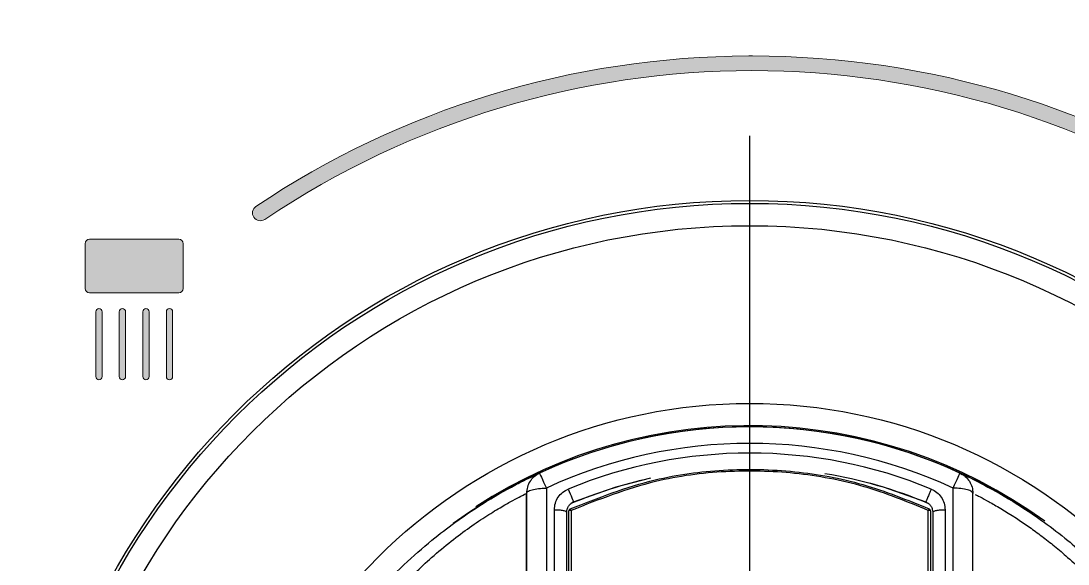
# Model space of a CAD drawing. Extents: x 14808 to 20058, y -13198 to -11680.
# Drawn here: x 19534.85 to 19558.31, y -12276.57 to -12264.4 of the extents above; entities that cross this region are included whole.
import ezdxf

# ---------------------------------------------------------------- set-up
doc = ezdxf.new("R2010")
doc.units = 0
doc.header["$LTSCALE"] = 7
doc.header["$MEASUREMENT"] = 0
for name, color, linetype in [('D', 2, 'CONTINUOUS'), ('DWG', 7, 'CONTINUOUS'), ('Layer 5', 7, 'CONTINUOUS'), ('전환', 7, 'CONTINUOUS')]:
    doc.layers.add(name, color=color, linetype=linetype)

# ---------------------------------------------------------------- blocks, each defined once
blk = doc.blocks.new('block 1418')
at = {"layer": '전환', "true_color": 0x8a8a8d}
h = blk.add_hatch(color=252, dxfattribs=at)
h.dxf.hatch_style = 2
edge = h.paths.add_edge_path()
edge.add_spline(control_points=[(238.797, 165.108), (238.719, 165.108), (238.656, 165.171), (238.656, 165.249), (238.656, 165.249), (238.656, 168.157), (238.656, 168.157), (238.656, 168.235), (238.719, 168.298), (238.797, 168.298), (238.875, 168.298), (238.938, 168.235), (238.938, 168.157), (238.938, 168.157), (238.938, 165.249), (238.938, 165.249), (238.938, 165.171), (238.875, 165.108), (238.797, 165.108)], knot_values=[0, 0, 0, 0, 1, 1, 1, 2, 2, 2, 3, 3, 3, 4, 4, 4, 5, 5, 5, 6, 6, 6, 6], degree=3, periodic=0)
h = blk.add_hatch(color=252, dxfattribs=at)
h.dxf.hatch_style = 2
edge = h.paths.add_edge_path()
edge.add_spline(control_points=[(239.851, 165.108), (239.773, 165.108), (239.71, 165.171), (239.71, 165.249), (239.71, 165.249), (239.71, 168.157), (239.71, 168.157), (239.71, 168.235), (239.773, 168.298), (239.851, 168.298), (239.929, 168.298), (239.992, 168.235), (239.992, 168.157), (239.992, 168.157), (239.992, 165.249), (239.992, 165.249), (239.992, 165.171), (239.929, 165.108), (239.851, 165.108)], knot_values=[0, 0, 0, 0, 1, 1, 1, 2, 2, 2, 3, 3, 3, 4, 4, 4, 5, 5, 5, 6, 6, 6, 6], degree=3, periodic=0)
h = blk.add_hatch(color=252, dxfattribs=at)
h.dxf.hatch_style = 2
edge = h.paths.add_edge_path()
edge.add_spline(control_points=[(240.905, 165.108), (240.827, 165.108), (240.764, 165.171), (240.764, 165.249), (240.764, 165.249), (240.764, 168.157), (240.764, 168.157), (240.764, 168.235), (240.827, 168.298), (240.905, 168.298), (240.983, 168.298), (241.046, 168.235), (241.046, 168.157), (241.046, 168.157), (241.046, 165.249), (241.046, 165.249), (241.046, 165.171), (240.983, 165.108), (240.905, 165.108)], knot_values=[0, 0, 0, 0, 1, 1, 1, 2, 2, 2, 3, 3, 3, 4, 4, 4, 5, 5, 5, 6, 6, 6, 6], degree=3, periodic=0)
h = blk.add_hatch(color=252, dxfattribs=at)
h.dxf.hatch_style = 2
edge = h.paths.add_edge_path()
edge.add_spline(control_points=[(241.96, 165.108), (241.882, 165.108), (241.819, 165.171), (241.819, 165.249), (241.819, 165.249), (241.819, 168.157), (241.819, 168.157), (241.819, 168.235), (241.882, 168.298), (241.96, 168.298), (242.038, 168.298), (242.101, 168.235), (242.101, 168.157), (242.101, 168.157), (242.101, 165.249), (242.101, 165.249), (242.101, 165.171), (242.038, 165.108), (241.96, 165.108)], knot_values=[0, 0, 0, 0, 1, 1, 1, 2, 2, 2, 3, 3, 3, 4, 4, 4, 5, 5, 5, 6, 6, 6, 6], degree=3, periodic=0)
at = {"layer": '전환', "lineweight": 0}
for points in [[(238.797, 165.108), (238.719, 165.108), (238.656, 165.171), (238.656, 165.249), (238.656, 165.249), (238.656, 168.157), (238.656, 168.157), (238.656, 168.235), (238.719, 168.298), (238.797, 168.298), (238.875, 168.298), (238.938, 168.235), (238.938, 168.157), (238.938, 168.157), (238.938, 165.249), (238.938, 165.249), (238.938, 165.171), (238.875, 165.108), (238.797, 165.108)], [(239.851, 165.108), (239.773, 165.108), (239.71, 165.171), (239.71, 165.249), (239.71, 165.249), (239.71, 168.157), (239.71, 168.157), (239.71, 168.235), (239.773, 168.298), (239.851, 168.298), (239.929, 168.298), (239.992, 168.235), (239.992, 168.157), (239.992, 168.157), (239.992, 165.249), (239.992, 165.249), (239.992, 165.171), (239.929, 165.108), (239.851, 165.108)], [(240.905, 165.108), (240.827, 165.108), (240.764, 165.171), (240.764, 165.249), (240.764, 165.249), (240.764, 168.157), (240.764, 168.157), (240.764, 168.235), (240.827, 168.298), (240.905, 168.298), (240.983, 168.298), (241.046, 168.235), (241.046, 168.157), (241.046, 168.157), (241.046, 165.249), (241.046, 165.249), (241.046, 165.171), (240.983, 165.108), (240.905, 165.108)], [(241.96, 165.108), (241.882, 165.108), (241.819, 165.171), (241.819, 165.249), (241.819, 165.249), (241.819, 168.157), (241.819, 168.157), (241.819, 168.235), (241.882, 168.298), (241.96, 168.298), (242.038, 168.298), (242.101, 168.235), (242.101, 168.157), (242.101, 168.157), (242.101, 165.249), (242.101, 165.249), (242.101, 165.171), (242.038, 165.108), (241.96, 165.108)]]:
    blk.add_open_spline(points, degree=3, knots=[0, 0, 0, 0, 1, 1, 1, 2, 2, 2, 3, 3, 3, 4, 4, 4, 5, 5, 5, 6, 6, 6, 6], dxfattribs=at)
blk = doc.blocks.new('block 1417')
at = {"layer": '전환', "true_color": 0x8a8a8d}
h = blk.add_hatch(color=252, dxfattribs=at)
h.dxf.hatch_style = 2
edge = h.paths.add_edge_path()
edge.add_spline(control_points=[(242.577, 169.205), (242.577, 169.095), (242.487, 169.005), (242.376, 169.005), (242.376, 169.005), (238.38, 169.005), (238.38, 169.005), (238.27, 169.005), (238.18, 169.095), (238.18, 169.205), (238.18, 169.205), (238.18, 171.206), (238.18, 171.206), (238.18, 171.317), (238.27, 171.406), (238.38, 171.406), (238.38, 171.406), (242.376, 171.406), (242.376, 171.406), (242.487, 171.406), (242.577, 171.317), (242.577, 171.206), (242.577, 171.206), (242.577, 169.205), (242.577, 169.205)], knot_values=[0, 0, 0, 0, 1, 1, 1, 2, 2, 2, 3, 3, 3, 4, 4, 4, 5, 5, 5, 6, 6, 6, 7, 7, 7, 8, 8, 8, 8], degree=3, periodic=0)
at = {"layer": '전환', "lineweight": 0}
blk.add_open_spline([(242.577, 169.205), (242.577, 169.095), (242.487, 169.005), (242.376, 169.005), (242.376, 169.005), (238.38, 169.005), (238.38, 169.005), (238.27, 169.005), (238.18, 169.095), (238.18, 169.205), (238.18, 169.205), (238.18, 171.206), (238.18, 171.206), (238.18, 171.317), (238.27, 171.406), (238.38, 171.406), (238.38, 171.406), (242.376, 171.406), (242.376, 171.406), (242.487, 171.406), (242.577, 171.317), (242.577, 171.206), (242.577, 171.206), (242.577, 169.205), (242.577, 169.205)], degree=3, knots=[0, 0, 0, 0, 1, 1, 1, 2, 2, 2, 3, 3, 3, 4, 4, 4, 5, 5, 5, 6, 6, 6, 7, 7, 7, 8, 8, 8, 8], dxfattribs=at)
at = {"layer": '전환'}
blk.add_blockref('block 1418', (0, 0), dxfattribs=at)
blk = doc.blocks.new('block 37')
at = {"layer": 'Layer 5', "color": 9, "lineweight": 25, "true_color": 0xc4c4c4}
blk.add_lwpolyline([(257.952, 160.02), (257.952, 120.969)], dxfattribs=at)
blk = doc.blocks.new('block 38')
at = {"layer": 'Layer 5', "color": 9, "lineweight": 25, "true_color": 0xc4c4c4}
blk.add_lwpolyline([(257.953, 160.02), (257.953, 120.969)], dxfattribs=at)
blk = doc.blocks.new('block 39')
at = {"layer": 'Layer 5', "color": 9, "lineweight": 25, "true_color": 0xc4c4c4}
blk.add_lwpolyline([(277.953, 120.969), (277.953, 160.02)], dxfattribs=at)
blk = doc.blocks.new('block 40')
at = {"layer": 'Layer 5', "color": 9, "lineweight": 25, "true_color": 0xc4c4c4}
blk.add_lwpolyline([(277.953, 120.969), (277.953, 160.02)], dxfattribs=at)
blk = doc.blocks.new('block 41')
at = {"layer": 'Layer 5', "color": 9, "lineweight": 25, "true_color": 0xc4c4c4}
blk.add_lwpolyline([(276.106, 159.366), (276.12, 159.349)], dxfattribs=at)
blk = doc.blocks.new('block 48')
at = {"layer": 'Layer 5', "color": 9, "lineweight": 25, "true_color": 0xc4c4c4}
blk.add_lwpolyline([(277.454, 160.854), (277.365, 160.931)], dxfattribs=at)
blk = doc.blocks.new('block 853')
at = {"layer": 'Layer 5', "color": 9, "lineweight": 25, "true_color": 0xc4c4c4}
blk.add_lwpolyline([(259.952, 159.254), (259.952, 121.736)], dxfattribs=at)
blk = doc.blocks.new('block 854')
at = {"layer": 'Layer 5', "color": 9, "lineweight": 25, "true_color": 0xc4c4c4}
blk.add_open_spline([(275.953, 159.254), (275.003, 159.641), (274.055, 160.029), (273.072, 160.317), (272.061, 160.614), (271.015, 160.805), (269.963, 160.913), (268.938, 161.018), (267.908, 161.043), (266.879, 160.989), (265.819, 160.934), (264.762, 160.795), (263.737, 160.546), (262.441, 160.232), (261.197, 159.743), (259.952, 159.254)], degree=3, knots=[0, 0, 0, 0, 1, 1, 1, 2, 2, 2, 3, 3, 3, 4, 4, 4, 5, 5, 5, 5], dxfattribs=at)
blk = doc.blocks.new('block 855')
at = {"layer": 'Layer 5', "color": 9, "lineweight": 25, "true_color": 0xc4c4c4}
blk.add_lwpolyline([(275.953, 121.736), (275.953, 159.254)], dxfattribs=at)
blk = doc.blocks.new('block 862')
at = {"layer": 'Layer 5', "color": 9, "lineweight": 25, "true_color": 0xc4c4c4}
blk.add_lwpolyline([(259.853, 121.759), (259.853, 159.231)], dxfattribs=at)
blk = doc.blocks.new('block 863')
at = {"layer": 'Layer 5', "color": 9, "lineweight": 25, "true_color": 0xc4c4c4}
blk.add_open_spline([(259.952, 159.254), (259.918, 159.26), (259.881, 159.252), (259.853, 159.231)], degree=3, dxfattribs=at)
blk = doc.blocks.new('block 864')
at = {"layer": 'Layer 5', "color": 9, "lineweight": 25, "true_color": 0xc4c4c4}
blk.add_lwpolyline([(276.053, 159.231), (276.053, 121.759)], dxfattribs=at)
blk = doc.blocks.new('block 866')
at = {"layer": 'Layer 5', "color": 9, "lineweight": 25, "true_color": 0xc4c4c4}
blk.add_open_spline([(276.053, 159.231), (276.024, 159.252), (275.988, 159.26), (275.953, 159.254)], degree=3, dxfattribs=at)
blk = doc.blocks.new('block 867')
at = {"layer": 'Layer 5', "color": 9, "lineweight": 25, "true_color": 0xc4c4c4}
blk.add_open_spline([(259.91, 159.322), (261.162, 159.813), (262.412, 160.304), (263.714, 160.619), (264.716, 160.862), (265.748, 161), (266.782, 161.059), (267.847, 161.12), (268.913, 161.096), (269.973, 160.988), (271.002, 160.883), (272.024, 160.698), (273.013, 160.413), (274.03, 160.12), (275.012, 159.721), (275.995, 159.322)], degree=3, knots=[0, 0, 0, 0, 1, 1, 1, 2, 2, 2, 3, 3, 3, 4, 4, 4, 5, 5, 5, 5], dxfattribs=at)
blk = doc.blocks.new('block 868')
at = {"layer": 'Layer 5', "color": 9, "lineweight": 25, "true_color": 0xc4c4c4}
blk.add_open_spline([(275.995, 159.322), (275.976, 159.302), (275.962, 159.279), (275.953, 159.254)], degree=3, dxfattribs=at)
blk = doc.blocks.new('block 869')
at = {"layer": 'Layer 5', "color": 9, "lineweight": 25, "true_color": 0xc4c4c4}
blk.add_open_spline([(259.952, 159.254), (259.943, 159.279), (259.929, 159.302), (259.91, 159.322)], degree=3, dxfattribs=at)
blk = doc.blocks.new('block 877')
at = {"layer": 'Layer 5', "color": 9, "lineweight": 25, "true_color": 0xc4c4c4}
blk.add_open_spline([(276.053, 159.231), (276.053, 159.27), (276.03, 159.306), (275.995, 159.322)], degree=3, dxfattribs=at)
blk = doc.blocks.new('block 878')
at = {"layer": 'Layer 5', "color": 9, "lineweight": 25, "true_color": 0xc4c4c4}
blk.add_open_spline([(259.91, 159.322), (259.875, 159.306), (259.853, 159.27), (259.853, 159.231)], degree=3, dxfattribs=at)
blk = doc.blocks.new('block 889')
at = {"layer": 'Layer 5', "color": 9, "lineweight": 25, "true_color": 0xc4c4c4}
blk.add_lwpolyline([(259.753, 149.946), (259.753, 159.17)], dxfattribs=at)
blk = doc.blocks.new('block 892')
at = {"layer": 'Layer 5', "color": 9, "lineweight": 25, "true_color": 0xc4c4c4}
blk.add_open_spline([(259.2, 159.283), (259.209, 159.383), (259.217, 159.484), (259.245, 159.58), (259.272, 159.674), (259.317, 159.764), (259.373, 159.847), (259.428, 159.929), (259.494, 160.003), (259.571, 160.064), (259.648, 160.123), (259.735, 160.168), (259.822, 160.213)], degree=3, knots=[0, 0, 0, 0, 1, 1, 1, 2, 2, 2, 3, 3, 3, 4, 4, 4, 4], dxfattribs=at)
blk = doc.blocks.new('block 893')
at = {"layer": 'Layer 5', "color": 9, "lineweight": 25, "true_color": 0xc4c4c4}
blk.add_lwpolyline([(259.2, 150.004), (259.2, 159.283)], dxfattribs=at)
blk = doc.blocks.new('block 899')
at = {"layer": 'Layer 5', "color": 9, "lineweight": 25, "true_color": 0xc4c4c4}
blk.add_open_spline([(276.705, 159.283), (276.705, 158.377), (276.705, 157.471), (276.705, 156.561), (276.705, 155.645), (276.705, 154.724), (276.705, 153.801), (276.705, 152.871), (276.705, 151.94), (276.705, 151.005), (276.705, 150.065), (276.705, 149.122), (276.705, 148.178), (276.705, 147.227), (276.705, 146.274), (276.705, 145.32), (276.705, 144.36), (276.705, 143.399), (276.705, 142.437), (276.705, 140.083), (276.705, 137.727), (276.705, 135.375), (276.705, 133.056), (276.705, 130.743), (276.705, 128.45), (276.705, 126.189), (276.705, 123.948), (276.705, 121.707)], degree=3, knots=[0, 0, 0, 0, 1, 1, 1, 2, 2, 2, 3, 3, 3, 4, 4, 4, 5, 5, 5, 6, 6, 6, 7, 7, 7, 8, 8, 8, 9, 9, 9, 9], dxfattribs=at)
blk = doc.blocks.new('block 900')
at = {"layer": 'Layer 5', "color": 9, "lineweight": 25, "true_color": 0xc4c4c4}
blk.add_open_spline([(276.083, 160.213), (276.17, 160.168), (276.257, 160.123), (276.334, 160.063), (276.411, 160.003), (276.477, 159.929), (276.532, 159.847), (276.589, 159.764), (276.634, 159.674), (276.66, 159.58), (276.688, 159.484), (276.697, 159.383), (276.705, 159.283)], degree=3, knots=[0, 0, 0, 0, 1, 1, 1, 2, 2, 2, 3, 3, 3, 4, 4, 4, 4], dxfattribs=at)
blk = doc.blocks.new('block 901')
at = {"layer": 'Layer 5', "color": 9, "lineweight": 25, "true_color": 0xc4c4c4}
blk.add_open_spline([(276.083, 160.213), (270.875, 162.36), (265.03, 162.36), (259.822, 160.213)], degree=3, dxfattribs=at)
blk = doc.blocks.new('block 903')
at = {"layer": 'Layer 5', "color": 9, "lineweight": 25, "true_color": 0xc4c4c4}
blk.add_open_spline([(258.843, 160.259), (258.843, 157.259), (258.843, 154.26), (258.843, 151.227), (258.843, 148.121), (258.843, 144.98), (258.843, 141.839)], degree=3, knots=[0, 0, 0, 0, 1, 1, 1, 2, 2, 2, 2], dxfattribs=at)
blk = doc.blocks.new('block 904')
at = {"layer": 'Layer 5', "color": 9, "lineweight": 25, "true_color": 0xc4c4c4}
blk.add_open_spline([(277.062, 160.259), (271.281, 162.923), (264.624, 162.923), (258.843, 160.259)], degree=3, dxfattribs=at)
blk = doc.blocks.new('block 905')
at = {"layer": 'Layer 5', "color": 9, "lineweight": 25, "true_color": 0xc4c4c4}
blk.add_open_spline([(277.062, 120.731), (277.062, 123.94), (277.062, 127.15), (277.062, 130.394), (277.062, 133.718), (277.062, 137.078), (277.062, 140.439), (277.062, 143.819), (277.062, 147.199), (277.062, 150.542), (277.062, 153.805), (277.062, 157.032), (277.062, 160.259)], degree=3, knots=[0, 0, 0, 0, 1, 1, 1, 2, 2, 2, 3, 3, 3, 4, 4, 4, 4], dxfattribs=at)
blk = doc.blocks.new('block 909')
at = {"layer": 'Layer 5', "color": 9, "lineweight": 25, "true_color": 0xc4c4c4}
blk.add_open_spline([(276.153, 159.17), (276.153, 157.883), (276.153, 156.596), (276.153, 155.302), (276.153, 154.007), (276.153, 152.705), (276.153, 151.4), (276.153, 149.911), (276.153, 148.418), (276.153, 146.922), (276.153, 145.426), (276.153, 143.926), (276.153, 142.425), (276.153, 141.957), (276.153, 141.49), (276.153, 141.022), (276.153, 140.555), (276.153, 140.087), (276.153, 139.62), (276.153, 139.152), (276.153, 138.685), (276.153, 138.218), (276.153, 137.751), (276.153, 137.284), (276.153, 136.816), (276.153, 136.35), (276.153, 135.883), (276.153, 135.416), (276.153, 134.719), (276.153, 134.023), (276.153, 133.328), (276.153, 131.392), (276.153, 129.46), (276.153, 127.543), (276.153, 125.625), (276.153, 123.722), (276.153, 121.82)], degree=3, knots=[0, 0, 0, 0, 1, 1, 1, 2, 2, 2, 3, 3, 3, 4, 4, 4, 5, 5, 5, 6, 6, 6, 7, 7, 7, 8, 8, 8, 9, 9, 9, 10, 10, 10, 11, 11, 11, 12, 12, 12, 12], dxfattribs=at)
blk = doc.blocks.new('block 910')
at = {"layer": 'Layer 5', "color": 9, "lineweight": 25, "true_color": 0xc4c4c4}
blk.add_open_spline([(276.153, 159.17), (276.16, 159.185), (276.167, 159.199), (276.19, 159.213), (276.203, 159.22), (276.22, 159.227), (276.241, 159.234), (276.262, 159.241), (276.286, 159.247), (276.313, 159.253), (276.34, 159.259), (276.37, 159.264), (276.402, 159.268), (276.434, 159.272), (276.468, 159.276), (276.503, 159.278), (276.536, 159.281), (276.571, 159.282), (276.606, 159.283), (276.639, 159.284), (276.672, 159.283), (276.705, 159.283)], degree=3, knots=[0, 0, 0, 0, 1, 1, 1, 2, 2, 2, 3, 3, 3, 4, 4, 4, 5, 5, 5, 6, 6, 6, 7, 7, 7, 7], dxfattribs=at)
blk = doc.blocks.new('block 917')
at = {"layer": 'Layer 5', "color": 9, "lineweight": 25, "true_color": 0xc4c4c4}
blk.add_open_spline([(277.952, 120.969), (277.952, 122.379), (277.952, 123.788), (277.952, 125.208), (277.952, 126.626), (277.952, 128.054), (277.952, 129.487), (277.952, 130.787), (277.952, 132.09), (277.952, 133.397), (277.952, 134.567), (277.952, 135.74), (277.952, 136.914), (277.952, 138.089), (277.952, 139.265), (277.952, 140.44), (277.952, 141.598), (277.952, 142.756), (277.952, 143.913), (277.952, 145.07), (277.952, 146.225), (277.952, 147.378), (277.952, 148.692), (277.952, 150.004), (277.952, 151.311), (277.952, 152.776), (277.952, 154.237), (277.952, 155.687), (277.952, 157.138), (277.952, 158.579), (277.952, 160.02)], degree=3, knots=[0, 0, 0, 0, 1, 1, 1, 2, 2, 2, 3, 3, 3, 4, 4, 4, 5, 5, 5, 6, 6, 6, 7, 7, 7, 8, 8, 8, 9, 9, 9, 10, 10, 10, 10], dxfattribs=at)
blk = doc.blocks.new('block 919')
at = {"layer": 'Layer 5', "color": 9, "lineweight": 25, "true_color": 0xc4c4c4}
blk.add_open_spline([(277.952, 160.02), (277.941, 160.049), (277.928, 160.077), (277.892, 160.103), (277.852, 160.131), (277.786, 160.156), (277.704, 160.179), (277.621, 160.201), (277.522, 160.221), (277.41, 160.233), (277.302, 160.246), (277.182, 160.252), (277.062, 160.259)], degree=3, knots=[0, 0, 0, 0, 1, 1, 1, 2, 2, 2, 3, 3, 3, 4, 4, 4, 4], dxfattribs=at)
blk = doc.blocks.new('block 920')
at = {"layer": 'Layer 5', "color": 9, "lineweight": 25, "true_color": 0xc4c4c4}
blk.add_open_spline([(257.953, 141.824), (257.953, 143.228), (257.953, 144.633), (257.953, 146.036), (257.953, 147.438), (257.953, 148.836), (257.953, 150.232), (257.953, 151.88), (257.953, 153.523), (257.953, 155.154), (257.953, 156.784), (257.953, 158.403), (257.953, 160.02)], degree=3, knots=[0, 0, 0, 0, 1, 1, 1, 2, 2, 2, 3, 3, 3, 4, 4, 4, 4], dxfattribs=at)
blk = doc.blocks.new('block 921')
at = {"layer": 'Layer 5', "color": 9, "lineweight": 25, "true_color": 0xc4c4c4}
blk.add_open_spline([(257.953, 160.02), (257.965, 160.049), (257.977, 160.077), (258.014, 160.103), (258.054, 160.131), (258.123, 160.157), (258.208, 160.18), (258.288, 160.202), (258.384, 160.22), (258.49, 160.233), (258.599, 160.246), (258.721, 160.252), (258.843, 160.259)], degree=3, knots=[0, 0, 0, 0, 1, 1, 1, 2, 2, 2, 3, 3, 3, 4, 4, 4, 4], dxfattribs=at)
blk = doc.blocks.new('block 924')
at = {"layer": 'Layer 5', "color": 9, "lineweight": 25, "true_color": 0xc4c4c4}
blk.add_open_spline([(259.2, 159.283), (259.233, 159.283), (259.266, 159.284), (259.299, 159.283), (259.334, 159.282), (259.37, 159.281), (259.403, 159.278), (259.438, 159.276), (259.472, 159.272), (259.503, 159.268), (259.536, 159.264), (259.566, 159.259), (259.593, 159.253), (259.62, 159.247), (259.644, 159.241), (259.664, 159.234), (259.685, 159.227), (259.702, 159.22), (259.715, 159.213), (259.738, 159.199), (259.746, 159.185), (259.753, 159.17)], degree=3, knots=[0, 0, 0, 0, 1, 1, 1, 2, 2, 2, 3, 3, 3, 4, 4, 4, 5, 5, 5, 6, 6, 6, 7, 7, 7, 7], dxfattribs=at)
blk = doc.blocks.new('block 928')
at = {"layer": 'Layer 5', "color": 9, "lineweight": 25, "true_color": 0xc4c4c4}
blk.add_lwpolyline([(260.062, 159.632), (259.933, 159.552)], dxfattribs=at)
blk = doc.blocks.new('block 931')
at = {"layer": 'Layer 5', "color": 9, "lineweight": 25, "true_color": 0xc4c4c4}
blk.add_open_spline([(275.843, 159.632), (275.888, 159.609), (275.932, 159.586), (275.971, 159.555), (276.01, 159.525), (276.043, 159.486), (276.07, 159.445), (276.098, 159.404), (276.119, 159.359), (276.132, 159.313), (276.145, 159.266), (276.149, 159.218), (276.153, 159.17)], degree=3, knots=[0, 0, 0, 0, 1, 1, 1, 2, 2, 2, 3, 3, 3, 4, 4, 4, 4], dxfattribs=at)
blk = doc.blocks.new('block 932')
at = {"layer": 'Layer 5', "color": 9, "lineweight": 25, "true_color": 0xc4c4c4}
blk.add_open_spline([(276.083, 160.213), (276.069, 160.178), (276.054, 160.144), (276.04, 160.109), (276.025, 160.073), (276.011, 160.038), (275.996, 160.003), (275.982, 159.969), (275.968, 159.935), (275.955, 159.903), (275.942, 159.871), (275.929, 159.841), (275.918, 159.812), (275.906, 159.785), (275.896, 159.759), (275.887, 159.737), (275.877, 159.714), (275.869, 159.695), (275.863, 159.68), (275.856, 159.664), (275.852, 159.651), (275.848, 159.644), (275.845, 159.637), (275.844, 159.635), (275.843, 159.632)], degree=3, knots=[0, 0, 0, 0, 1, 1, 1, 2, 2, 2, 3, 3, 3, 4, 4, 4, 5, 5, 5, 6, 6, 6, 7, 7, 7, 8, 8, 8, 8], dxfattribs=at)
blk = doc.blocks.new('block 937')
at = {"layer": 'Layer 5', "color": 9, "lineweight": 25, "true_color": 0xc4c4c4}
blk.add_lwpolyline([(259.822, 160.213), (259.866, 160.109), (259.909, 160.003), (259.95, 159.903), (259.988, 159.812), (260.019, 159.737), (260.043, 159.679), (260.057, 159.644), (260.062, 159.632)], dxfattribs=at)
blk = doc.blocks.new('block 938')
at = {"layer": 'Layer 5', "color": 9, "lineweight": 25, "true_color": 0xc4c4c4}
blk.add_open_spline([(259.753, 159.17), (259.757, 159.218), (259.761, 159.266), (259.773, 159.313), (259.786, 159.359), (259.808, 159.404), (259.835, 159.445), (259.863, 159.486), (259.895, 159.525), (259.935, 159.555), (259.973, 159.586), (260.017, 159.609), (260.062, 159.632)], degree=3, knots=[0, 0, 0, 0, 1, 1, 1, 2, 2, 2, 3, 3, 3, 4, 4, 4, 4], dxfattribs=at)
blk = doc.blocks.new('block 942')
at = {"layer": 'Layer 5', "color": 9, "lineweight": 25, "true_color": 0xc4c4c4}
blk.add_lwpolyline([(258.534, 160.929), (258.54, 160.917), (258.556, 160.881), (258.583, 160.822), (258.62, 160.742), (258.666, 160.643), (258.719, 160.527), (258.779, 160.398), (258.843, 160.259)], dxfattribs=at)
blk = doc.blocks.new('block 943')
at = {"layer": 'Layer 5', "color": 9, "lineweight": 25, "true_color": 0xc4c4c4}
blk.add_open_spline([(258.111, 160.56), (258.007, 160.399), (257.953, 160.212), (257.953, 160.02)], degree=3, dxfattribs=at)
blk = doc.blocks.new('block 944')
at = {"layer": 'Layer 5', "color": 9, "lineweight": 25, "true_color": 0xc4c4c4}
blk.add_open_spline([(258.111, 160.56), (258.168, 160.636), (258.225, 160.713), (258.296, 160.775), (258.366, 160.836), (258.45, 160.882), (258.534, 160.929)], degree=3, knots=[0, 0, 0, 0, 1, 1, 1, 2, 2, 2, 2], dxfattribs=at)
blk = doc.blocks.new('block 945')
at = {"layer": 'Layer 5', "color": 9, "lineweight": 25, "true_color": 0xc4c4c4}
blk.add_lwpolyline([(260.062, 159.632), (261.968, 160.311), (263.515, 160.714)], dxfattribs=at)
blk = doc.blocks.new('block 946')
at = {"layer": 'Layer 5', "color": 9, "lineweight": 25, "true_color": 0xc4c4c4}
blk.add_lwpolyline([(273.315, 160.488), (273.937, 160.311), (275.843, 159.632)], dxfattribs=at)
blk = doc.blocks.new('block 949')
at = {"layer": 'Layer 5', "color": 9, "lineweight": 25, "true_color": 0xc4c4c4}
blk.add_lwpolyline([(277.062, 160.259), (277.127, 160.398), (277.186, 160.527), (277.239, 160.643), (277.285, 160.742), (277.322, 160.822), (277.349, 160.881), (277.366, 160.917), (277.372, 160.929)], dxfattribs=at)
blk = doc.blocks.new('block 950')
at = {"layer": 'Layer 5', "color": 9, "lineweight": 25, "true_color": 0xc4c4c4}
blk.add_open_spline([(277.372, 160.929), (277.455, 160.882), (277.539, 160.836), (277.609, 160.775), (277.68, 160.713), (277.737, 160.636), (277.795, 160.56)], degree=3, knots=[0, 0, 0, 0, 1, 1, 1, 2, 2, 2, 2], dxfattribs=at)
blk = doc.blocks.new('block 951')
at = {"layer": 'Layer 5', "color": 9, "lineweight": 25, "true_color": 0xc4c4c4}
blk.add_open_spline([(277.795, 160.56), (277.841, 160.475), (277.886, 160.391), (277.912, 160.301), (277.939, 160.212), (277.945, 160.116), (277.952, 160.02)], degree=3, knots=[0, 0, 0, 0, 1, 1, 1, 2, 2, 2, 2], dxfattribs=at)
blk = doc.blocks.new('block 956')
at = {"layer": 'Layer 5', "color": 9, "lineweight": 25, "true_color": 0xc4c4c4}
blk.add_open_spline([(277.372, 160.929), (271.394, 163.684), (264.511, 163.684), (258.534, 160.929)], degree=3, dxfattribs=at)
blk = doc.blocks.new('block 960')
at = {"layer": 'Layer 5', "color": 9, "lineweight": 25, "true_color": 0xc4c4c4}
blk.add_open_spline([(277.372, 160.929), (277.385, 160.922), (277.398, 160.916), (277.442, 160.896), (277.485, 160.876), (277.558, 160.842), (277.653, 160.796), (277.869, 160.694), (278.198, 160.534), (278.624, 160.303), (279.058, 160.069), (279.594, 159.762), (280.189, 159.377), (280.496, 159.178), (280.819, 158.958), (281.151, 158.717), (281.492, 158.47), (281.843, 158.201), (282.197, 157.911), (282.472, 157.687), (282.749, 157.45), (283.025, 157.2), (283.31, 156.943), (283.595, 156.673), (283.877, 156.39), (284.17, 156.097), (284.459, 155.791), (284.743, 155.473), (285.09, 155.084), (285.428, 154.677), (285.754, 154.256), (286.114, 153.791), (286.458, 153.307), (286.784, 152.809), (287.152, 152.246), (287.497, 151.663), (287.816, 151.064), (288.034, 150.654), (288.24, 150.236), (288.433, 149.812), (288.643, 149.35), (288.837, 148.881), (289.016, 148.406), (289.165, 148.008), (289.305, 147.606), (289.43, 147.201), (289.57, 146.749), (289.694, 146.294), (289.81, 145.835), (290, 145.082), (290.167, 144.321), (290.244, 143.55), (290.275, 143.239), (290.292, 142.926), (290.309, 142.613)], degree=3, knots=[0, 0, 0, 0, 1, 1, 1, 2, 2, 2, 3, 3, 3, 4, 4, 4, 5, 5, 5, 6, 6, 6, 7, 7, 7, 8, 8, 8, 9, 9, 9, 10, 10, 10, 11, 11, 11, 12, 12, 12, 13, 13, 13, 14, 14, 14, 15, 15, 15, 16, 16, 16, 17, 17, 17, 18, 18, 18, 18], dxfattribs=at)
blk = doc.blocks.new('block 962')
at = {"layer": 'Layer 5', "color": 9, "lineweight": 25, "true_color": 0xc4c4c4}
blk.add_open_spline([(246.415, 140.495), (246.517, 142.211), (246.619, 143.928), (246.982, 145.599), (247.102, 146.155), (247.252, 146.707), (247.42, 147.252), (247.595, 147.821), (247.79, 148.382), (248.007, 148.934), (248.229, 149.499), (248.475, 150.055), (248.743, 150.598), (249.153, 151.432), (249.614, 152.238), (250.118, 153.002), (250.538, 153.639), (250.988, 154.246), (251.458, 154.816), (251.7, 155.11), (251.948, 155.394), (252.199, 155.667), (252.447, 155.937), (252.698, 156.196), (252.95, 156.442), (253.2, 156.688), (253.451, 156.921), (253.7, 157.141), (254.292, 157.665), (254.876, 158.118), (255.405, 158.493), (255.676, 158.685), (255.933, 158.857), (256.172, 159.01), (256.416, 159.166), (256.642, 159.303), (256.843, 159.42), (257.028, 159.528), (257.193, 159.621), (257.336, 159.699), (257.484, 159.779), (257.61, 159.845), (257.7, 159.892), (257.858, 159.974), (257.905, 159.997), (257.953, 160.02)], degree=3, knots=[0, 0, 0, 0, 1, 1, 1, 2, 2, 2, 3, 3, 3, 4, 4, 4, 5, 5, 5, 6, 6, 6, 7, 7, 7, 8, 8, 8, 9, 9, 9, 10, 10, 10, 11, 11, 11, 12, 12, 12, 13, 13, 13, 14, 14, 14, 15, 15, 15, 15], dxfattribs=at)
blk = doc.blocks.new('block 964')
at = {"layer": 'Layer 5', "color": 9, "lineweight": 25, "true_color": 0xc4c4c4}
blk.add_open_spline([(245.453, 140.495), (245.464, 141.036), (245.475, 141.578), (245.511, 142.117), (245.544, 142.596), (245.595, 143.073), (245.661, 143.55), (245.719, 143.964), (245.786, 144.377), (245.866, 144.788), (245.934, 145.139), (246.011, 145.488), (246.096, 145.836), (246.244, 146.439), (246.416, 147.037), (246.613, 147.626), (246.811, 148.218), (247.033, 148.802), (247.279, 149.375), (247.527, 149.951), (247.798, 150.517), (248.092, 151.069), (248.414, 151.674), (248.763, 152.263), (249.136, 152.831), (249.461, 153.328), (249.805, 153.809), (250.164, 154.272), (250.489, 154.691), (250.825, 155.095), (251.171, 155.482), (251.592, 155.953), (252.025, 156.399), (252.463, 156.815), (252.879, 157.209), (253.298, 157.577), (253.713, 157.916), (254.411, 158.486), (255.097, 158.975), (255.715, 159.375), (256.308, 159.761), (256.839, 160.064), (257.276, 160.3), (257.492, 160.417), (257.685, 160.516), (257.843, 160.596), (258.001, 160.675), (258.124, 160.735), (258.248, 160.794)], degree=3, knots=[0, 0, 0, 0, 1, 1, 1, 2, 2, 2, 3, 3, 3, 4, 4, 4, 5, 5, 5, 6, 6, 6, 7, 7, 7, 8, 8, 8, 9, 9, 9, 10, 10, 10, 11, 11, 11, 12, 12, 12, 13, 13, 13, 14, 14, 14, 15, 15, 15, 16, 16, 16, 16], dxfattribs=at)
blk = doc.blocks.new('block 965')
at = {"layer": 'Layer 5', "color": 9, "lineweight": 25, "true_color": 0xc4c4c4}
blk.add_lwpolyline([(258.471, 160.899), (258.534, 160.929)], dxfattribs=at)
blk = doc.blocks.new('block 1000')
at = {"layer": 'Layer 5', "color": 9, "lineweight": 25, "true_color": 0xc4c4c4}
blk.add_open_spline([(291.51, 140.495), (291.51, 153.505), (280.963, 164.052), (267.953, 164.052), (254.943, 164.052), (244.396, 153.505), (244.396, 140.495), (244.396, 127.485), (254.943, 116.938), (267.953, 116.938), (280.963, 116.938), (291.51, 127.485), (291.51, 140.495), (291.51, 140.495), (291.51, 140.495), (291.51, 140.495)], degree=3, knots=[0, 0, 0, 0, 1, 1, 1, 2, 2, 2, 3, 3, 3, 4, 4, 4, 5, 5, 5, 5], dxfattribs=at)
blk = doc.blocks.new('block 1001')
at = {"layer": 'Layer 5', "color": 9, "lineweight": 25, "true_color": 0xc4c4c4}
blk.add_open_spline([(299.47, 140.495), (299.47, 157.902), (285.359, 172.012), (267.953, 172.012), (250.546, 172.012), (236.436, 157.902), (236.436, 140.495), (236.436, 123.088), (250.546, 108.977), (267.953, 108.977), (285.359, 108.977), (299.47, 123.088), (299.47, 140.495), (299.47, 140.495), (299.47, 140.495), (299.47, 140.495)], degree=3, knots=[0, 0, 0, 0, 1, 1, 1, 2, 2, 2, 3, 3, 3, 4, 4, 4, 5, 5, 5, 5], dxfattribs=at)
blk = doc.blocks.new('block 1002')
at = {"layer": 'Layer 5', "color": 9, "lineweight": 25, "true_color": 0xc4c4c4}
blk.add_open_spline([(300.47, 140.495), (300.47, 158.454), (285.911, 173.012), (267.953, 173.012), (249.994, 173.012), (235.436, 158.454), (235.436, 140.495), (235.436, 122.536), (249.994, 107.978), (267.953, 107.978), (285.911, 107.978), (300.47, 122.536), (300.47, 140.495), (300.47, 140.495), (300.47, 140.495), (300.47, 140.495)], degree=3, knots=[0, 0, 0, 0, 1, 1, 1, 2, 2, 2, 3, 3, 3, 4, 4, 4, 5, 5, 5, 5], dxfattribs=at)
blk = doc.blocks.new('block 1003')
at = {"layer": 'Layer 5', "color": 9, "lineweight": 25, "true_color": 0xc4c4c4}
blk.add_open_spline([(300.601, 140.495), (300.601, 158.526), (285.984, 173.143), (267.953, 173.143), (249.922, 173.143), (235.304, 158.526), (235.304, 140.495), (235.304, 122.463), (249.922, 107.847), (267.953, 107.847), (285.984, 107.847), (300.601, 122.463), (300.601, 140.495), (300.601, 140.495), (300.601, 140.495), (300.601, 140.495)], degree=3, knots=[0, 0, 0, 0, 1, 1, 1, 2, 2, 2, 3, 3, 3, 4, 4, 4, 5, 5, 5, 5], dxfattribs=at)
blk = doc.blocks.new('block 1361')
at = {"layer": 'Layer 5', "color": 9, "lineweight": 25, "true_color": 0xc4c4c4}
blk.add_lwpolyline([(276.153, 159.17), (276.153, 159.17)], dxfattribs=at)
blk = doc.blocks.new('block 1364')
at = {"layer": 'Layer 5', "color": 9, "lineweight": 25, "true_color": 0xc4c4c4}
blk.add_open_spline([(278.049, 159.972), (278.093, 159.949), (278.138, 159.927), (278.2, 159.895), (278.289, 159.849), (278.415, 159.783), (278.561, 159.703), (278.704, 159.625), (278.867, 159.534), (279.053, 159.426), (279.448, 159.196), (279.941, 158.889), (280.489, 158.502), (280.666, 158.376), (280.85, 158.242), (281.038, 158.099), (281.225, 157.958), (281.415, 157.807), (281.609, 157.649), (281.801, 157.492), (281.997, 157.326), (282.193, 157.152), (282.441, 156.933), (282.691, 156.702), (282.939, 156.458), (283.19, 156.213), (283.44, 155.956), (283.688, 155.688), (283.938, 155.417), (284.185, 155.134), (284.426, 154.841), (284.896, 154.274), (285.346, 153.668), (285.767, 153.035), (286.267, 152.278), (286.726, 151.481), (287.134, 150.655), (287.539, 149.838), (287.895, 148.992), (288.199, 148.127), (288.48, 147.325), (288.716, 146.507), (288.906, 145.677), (289.288, 144.011), (289.484, 142.3), (289.491, 140.587), (289.498, 138.874), (289.315, 137.16), (288.946, 135.49), (288.824, 134.939), (288.682, 134.392), (288.52, 133.851), (288.353, 133.294), (288.164, 132.743), (287.955, 132.201), (287.742, 131.65), (287.507, 131.107), (287.252, 130.576), (286.979, 130.006), (286.682, 129.449), (286.363, 128.909), (286.074, 128.419), (285.767, 127.943), (285.445, 127.484), (285.156, 127.073), (284.856, 126.675), (284.546, 126.294), (284.302, 125.993), (284.052, 125.702), (283.798, 125.423), (283.548, 125.147), (283.294, 124.882), (283.039, 124.63), (282.787, 124.38), (282.534, 124.141), (282.281, 123.916), (281.68, 123.379), (281.086, 122.914), (280.547, 122.53), (280.27, 122.333), (280.008, 122.157), (279.765, 122), (279.516, 121.841), (279.288, 121.701), (279.082, 121.581), (278.892, 121.47), (278.722, 121.375), (278.581, 121.298), (278.437, 121.219), (278.324, 121.16), (278.212, 121.101)], degree=3, knots=[0, 0, 0, 0, 1, 1, 1, 2, 2, 2, 3, 3, 3, 4, 4, 4, 5, 5, 5, 6, 6, 6, 7, 7, 7, 8, 8, 8, 9, 9, 9, 10, 10, 10, 11, 11, 11, 12, 12, 12, 13, 13, 13, 14, 14, 14, 15, 15, 15, 16, 16, 16, 17, 17, 17, 18, 18, 18, 19, 19, 19, 20, 20, 20, 21, 21, 21, 22, 22, 22, 23, 23, 23, 24, 24, 24, 25, 25, 25, 26, 26, 26, 27, 27, 27, 28, 28, 28, 29, 29, 29, 30, 30, 30, 30], dxfattribs=at)
blk = doc.blocks.new('block 1366')
at = {"layer": 'Layer 5', "color": 9, "lineweight": 25, "true_color": 0xc4c4c4}
blk.add_open_spline([(275.983, 159.553), (274.489, 160.182), (272.925, 160.634), (271.324, 160.899)], degree=3, dxfattribs=at)
blk = doc.blocks.new('block 1369')
at = {"layer": 'Layer 5', "color": 9, "lineweight": 25, "true_color": 0xc4c4c4}
blk.add_open_spline([(263.449, 160.679), (262.265, 160.414), (261.108, 160.047), (259.99, 159.581)], degree=3, dxfattribs=at)
blk = doc.blocks.new('block 1372')
at = {"layer": 'Layer 5', "color": 9, "lineweight": 25, "true_color": 0xc4c4c4}
blk.add_open_spline([(280.62, 159.096), (272.75, 164.455), (262.36, 164.282), (254.673, 158.664)], degree=3, dxfattribs=at)
blk = doc.blocks.new('block 1379')
at = {"layer": 'Layer 5', "color": 9, "lineweight": 25, "true_color": 0xc4c4c4}
blk.add_open_spline([(281.175, 158.77), (273.627, 164.231), (263.497, 164.49), (255.68, 159.421)], degree=3, dxfattribs=at)

msp = doc.modelspace()

# ---------------------------------------------------------------- hatches: boundary and pattern name
at = {"layer": 'DWG'}
h = msp.add_hatch(color=256, dxfattribs=at)
h.dxf.hatch_style = 2
edge = h.paths.add_edge_path()
edge.add_spline(control_points=[(19562.225, -12268.882), (19562.191, -12268.882), (19562.157, -12268.872), (19562.127, -12268.852), (19555.509, -12264.404), (19546.947, -12264.404), (19540.313, -12268.851), (19540.232, -12268.905), (19540.123, -12268.884), (19540.068, -12268.803), (19540.014, -12268.722), (19540.036, -12268.612), (19540.117, -12268.558), (19543.381, -12266.37), (19547.199, -12265.204), (19551.156, -12265.189), (19551.183, -12265.189), (19551.21, -12265.189), (19551.237, -12265.189), (19555.21, -12265.189), (19559.041, -12266.353), (19562.323, -12268.559), (19562.404, -12268.613), (19562.426, -12268.723), (19562.371, -12268.804), (19562.337, -12268.854), (19562.282, -12268.882), (19562.225, -12268.882)], knot_values=[0, 0, 0, 0, 1, 1, 1, 2, 2, 2, 3, 3, 3, 4, 4, 4, 5, 5, 5, 6, 6, 6, 7, 7, 7, 8, 8, 8, 9, 9, 9, 9], degree=3, periodic=0)

# ---------------------------------------------------------------- linework, layer by layer
at = {"layer": 'D'}
msp.add_line((19551.176, -12294.924), (19551.176, -12266.977), dxfattribs=at)
at = {"layer": 'DWG', "lineweight": 0}
msp.add_open_spline([(19562.225, -12268.882), (19562.191, -12268.882), (19562.157, -12268.872), (19562.127, -12268.852), (19555.509, -12264.404), (19546.947, -12264.404), (19540.313, -12268.851), (19540.232, -12268.905), (19540.123, -12268.884), (19540.068, -12268.803), (19540.014, -12268.722), (19540.036, -12268.612), (19540.117, -12268.558), (19543.381, -12266.37), (19547.199, -12265.204), (19551.156, -12265.189), (19551.183, -12265.189), (19551.21, -12265.189), (19551.237, -12265.189), (19555.21, -12265.189), (19559.041, -12266.353), (19562.323, -12268.559), (19562.404, -12268.613), (19562.426, -12268.723), (19562.371, -12268.804), (19562.337, -12268.854), (19562.282, -12268.882), (19562.225, -12268.882)], degree=3, knots=[0, 0, 0, 0, 1, 1, 1, 2, 2, 2, 3, 3, 3, 4, 4, 4, 5, 5, 5, 6, 6, 6, 7, 7, 7, 8, 8, 8, 9, 9, 9, 9], dxfattribs=at)

# ---------------------------------------------------------------- block references
at = {"layer": 'DWG', "xscale": 0.5, "yscale": 0.5, "zscale": 0.5}
msp.add_blockref('block 1417', (19417.2, -12354.997), dxfattribs=at)
at = {"layer": 'Layer 5', "xscale": 0.5, "yscale": 0.5, "zscale": 0.5}
for name in ['block 1003', 'block 1002', 'block 1001', 'block 1372', 'block 1379', 'block 1000', 'block 956', 'block 904', 'block 901', 'block 944', 'block 965', 'block 942', 'block 867', 'block 854', 'block 1366', 'block 949', 'block 48', 'block 950', 'block 960', 'block 964', 'block 943', 'block 1369', 'block 945', 'block 946', 'block 951', 'block 962', 'block 37', 'block 921', 'block 38', 'block 920', 'block 903', 'block 892', 'block 937', 'block 932', 'block 900', 'block 905', 'block 919', 'block 917', 'block 39', 'block 40', 'block 1364', 'block 938', 'block 928', 'block 931', 'block 893', 'block 924', 'block 889', 'block 878', 'block 863', 'block 862', 'block 869', 'block 853', 'block 868', 'block 866', 'block 855', 'block 877', 'block 864', 'block 41', 'block 910', 'block 909', 'block 1361', 'block 899']:
    msp.add_blockref(name, (19417.2, -12354.997), dxfattribs=at)

doc.saveas('drawing.dxf')
